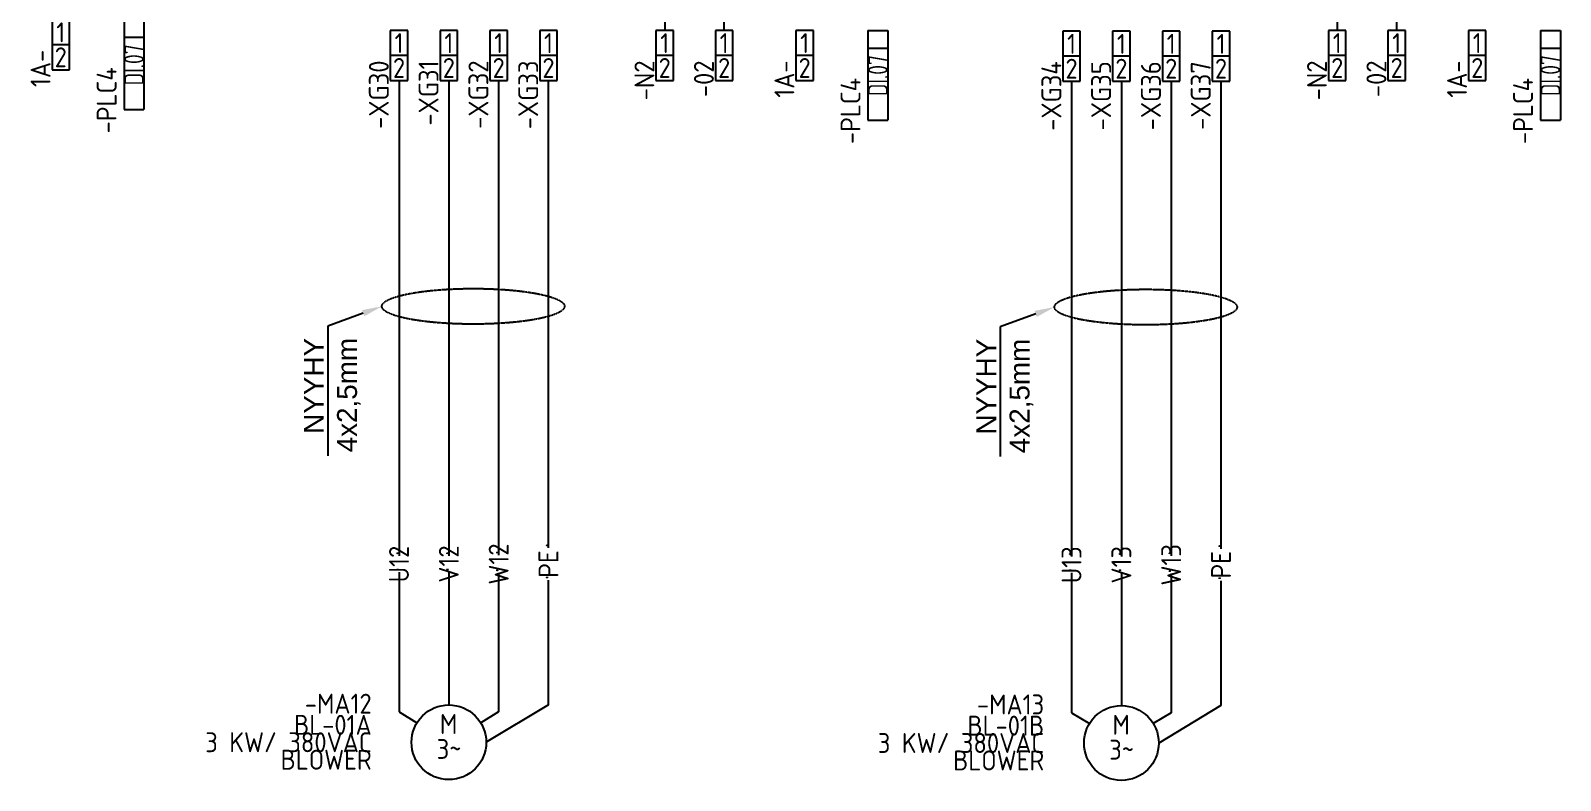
# Model space of a CAD drawing. Header units: millimetres. Extents: x 67033 to 212947, y 35102 to 335921.
# Drawn here: x 87257 to 89133, y 166122 to 167041 of the extents above; entities that cross this region are included whole.
import ezdxf
from ezdxf import colors
from ezdxf.entities.mleader import LeaderData, LeaderLine
from ezdxf.enums import TextEntityAlignment as Align
from ezdxf.math import Vec2, Vec3

# ---------------------------------------------------------------- set-up
doc = ezdxf.new("R2010")
doc.units = ezdxf.units.MM
doc.linetypes.add('DASHED', pattern=[0.75, 0.5, -0.25])
for name, color, linetype in [('DESC', 1, 'Continuous'), ('MISC', 2, 'Continuous'), ('RED_2.5mm^2', 1, 'Continuous'), ('SYMS', 7, 'Continuous'), ('TAGS', 51, 'Continuous'), ('TERMS', 4, 'Continuous')]:
    doc.layers.add(name, color=color, linetype=linetype)
doc.styles.get("Standard").update_dxf_attribs({"font": 'arial.ttf'})
doc.styles.add('WD_IEC', font='isocp2.shx', dxfattribs={"width": 0.9, "height": 4})

# ---------------------------------------------------------------- blocks, each defined once
blk = doc.blocks.new('PLCIOI1TV')
for p, q in [((-2, 9), (-2, -9)), ((-2, 9), (2, 9)), ((2, 9), (2, -9)), ((-2, 5.5), (2, 5.5)), ((-2, -9), (2, -9))]:
    blk.add_line(p, q)
at = {"style": 'WD_IEC', "width": 0.9}
blk.add_attdef('TERMDESC01', text='', height=2, rotation=90, dxfattribs=at).set_placement((2.25, 10), align=Align.TOP_LEFT)
at = {"style": 'WD_IEC', "width": 0.8}
for tag, height, p in [('TERM01', 2, (0, 7.25)), ('TAGA01', 2.5, (0, 0))]:
    blk.add_attdef(tag, text='', height=height, rotation=90, dxfattribs=at).set_placement(p, align=Align.MIDDLE)
for tag, p in [('INST', (-3.5, 6.5)), ('LOC', (-3.5, 3))]:
    blk.add_attdef(tag, text='', height=2.5, dxfattribs=at).set_placement(p, align=Align.RIGHT)
at = {"style": 'WD_IEC', "flags": 1}
blk.add_attdef('X2TERM01', text='', height=0.25, rotation=90, dxfattribs=at).set_placement((0, 9), align=Align.RIGHT)
at = {"style": 'WD_IEC', "width": 0.9}
blk.add_attdef('LINE1', text='', height=2.5, rotation=90, dxfattribs=at).set_placement((4.41, 1), align=Align.CENTER)
blk.add_attdef('LINE2', text='', height=2.5, rotation=90, dxfattribs=at).set_placement((5.02, 1), align=Align.TOP_CENTER)
at = {"style": 'WD_IEC'}
for tag, p in [('TAG1', (-3.5, -0.5)), ('XREF', (-3.5, -4.5))]:
    blk.add_attdef(tag, text='', height=2.5, dxfattribs=at).set_placement(p, align=Align.RIGHT)
at = {"linetype": 'Continuous', "style": 'WD_IEC', "flags": 9}
for tag, p in [('ASSYCODE', (-2.39, -1.18)), ('FAMILY', (-2.39, -7.68))]:
    blk.add_attdef(tag, text='', height=0.16, rotation=90, dxfattribs=at).set_placement(p, align=Align.CENTER)
at = {"style": 'WD_IEC'}
for tag, width, p in [('MFG', 0.8, (-7, -20)), ('DESC', 0.8, (-4, -20)), ('DESCA01', 0.9, (-0.5, -20)), ('DESCB01', 0.9, (2.5, -20)), ('DESCC01', 0.9, (5.5, -20)), ('DESCD01', 0.9, (8.5, -20)), ('DESCE01', 0.9, (11.5, -20)), ('CAT', 0.9, (-7, -27))]:
    blk.add_attdef(tag, text='', height=2.5, rotation=90, dxfattribs=dict(at, width=width)).set_placement(p, align=Align.RIGHT)
blk = doc.blocks.new('VSP1001')
for p, q in [((1.75, 5), (-1.75, 5)), ((-1.75, 5), (-1.75, -5)), ((1.75, -5), (1.75, 5)), ((1.75, 0), (-1.75, 0)), ((-1.75, -5), (1.75, -5))]:
    blk.add_line(p, q)
at = {"linetype": 'Continuous', "style": 'WD_IEC', "width": 0.9, "flags": 8}
blk.add_attdef('TERMDESC01', (-1, 6), '', height=2, rotation=90, dxfattribs=at)
blk.add_attdef('X2WIRE01', text='', height=2, rotation=90, dxfattribs=at).set_placement((1, 6), align=Align.TOP_LEFT)
at = {"style": 'WD_IEC'}
for tag, p in [('INST', (-4, 5)), ('LOC', (-4, 2)), ('TAG1', (-4, -1)), ('DESC1', (-4, -4.1)), ('DESC2', (-4, -7.85)), ('DESC3', (-4, -11.6))]:
    blk.add_attdef(tag, text='', height=2.5, dxfattribs=at).set_placement(p, align=Align.RIGHT)
for tag, p in [('TERM01', (0, 2.5)), ('TERM02', (0, -2.5))]:
    blk.add_attdef(tag, text='', height=2, dxfattribs=at).set_placement(p, align=Align.MIDDLE_CENTER)
at = {"style": 'WD_IEC', "width": 0.9, "flags": 1}
for tag, p in [('ACE_FLAG', (-0.5, 4.5)), ('X2TERM01', (0, 5)), ('CAT', (-0.96, 0.48)), ('MFG', (-0.88, 1.65)), ('ASSYCODE', (-1.03, -0.58)), ('FAMILY', (-1.03, -1.66)), ('X8TERM02', (0, -5))]:
    blk.add_attdef(tag, p, '', height=0.25, dxfattribs=at)
at = {"linetype": 'Continuous', "style": 'WD_IEC', "width": 0.9, "flags": 8}
blk.add_attdef('TERMDESC02', text='', height=2, rotation=90, dxfattribs=at).set_placement((-1, -6), align=Align.RIGHT)
blk.add_attdef('X8WIRE02', text='', height=2, rotation=90, dxfattribs=at).set_placement((1, -6), align=Align.TOP_RIGHT)
blk = doc.blocks.new('VMO14')
blk.add_line((20, 7.5), (7.5, 0))
blk.add_circle((0, 0), 7.5)
at = {"style": 'WD_IEC'}
blk.add_attdef('TERM02', (-0.81, 7.4), '', height=2, rotation=90, dxfattribs=at)
for tag, p in [('INST', (-15.5, 12.75)), ('LOC', (-15.5, 9.25)), ('TAG1', (-15.5, 5.75)), ('DESC1', (-15.5, 1.5)), ('DESC2', (-15.5, -2)), ('DESC3', (-15.5, -5.5)), ('RATING1', (-15.5, -9)), ('RATING2', (-15.5, -12.5)), ('RATING3', (-15.5, -16))]:
    blk.add_attdef(tag, text='', height=2.5, dxfattribs=at).set_placement(p, align=Align.RIGHT)
for tag, p in [('TERM04', (19, 10)), ('TERM01', (-7.47, 4.61)), ('TERM03', (9.66, 4.61))]:
    blk.add_attdef(tag, text='', height=2, rotation=90, dxfattribs=at).set_placement(p, align=Align.RIGHT)
at = {"style": 'WD_IEC', "flags": 1}
for tag, p, height in [('MFG', (22.75, 9), 1.5), ('X2TERM02', (0, 7.5), 0.32), ('X2TERM04', (20, 7.5), 0.32), ('CAT', (22.75, 6.5), 1.5), ('X0TERM01', (-6.4, 3.9), 0.32), ('X0TERM03', (6.4, 3.9), 0.32), ('X4LINK', (-7.5, 0), 0.32), ('X1LINK', (7.5, 0), 0.32), ('ASSYCODE', (1, -9), 1), ('FAMILY', (1, -10.5), 1), ('CATDESC', (1, -12), 1)]:
    blk.add_attdef(tag, p, '', height=height, dxfattribs=at)
at = {"style": 'WD_IEC'}
for tag, p in [('M', (-0.06, 1.67)), ('3~', (0.05, -3.33))]:
    blk.add_attdef(tag, text='', height=2.5, dxfattribs=at).set_placement(p, align=Align.CENTER)
at = {"lineweight": 15, "style": 'WD_IEC'}
blk.add_attdef('XREF', text='', height=2.5, dxfattribs=at).set_placement((-15.5, -19.5), align=Align.RIGHT)
blk = doc.blocks.new('VT0_LGENERIC')
at = {"style": 'WD_IEC'}
blk.add_attdef('COLOR', text='', height=2.5, rotation=90, dxfattribs=at).set_placement((0, 0), align=Align.MIDDLE_CENTER)
at = {"style": 'WD_IEC', "flags": 1}
for tag, p in [('X2TERM01', (0, 4)), ('X8TERM01', (0, -4))]:
    blk.add_attdef(tag, p, '', height=0.16, rotation=90, dxfattribs=at)
at = {"style": 'WD_IEC'}
for tag, p in [('X2_TINY_DOT_DONT_REMOVE', (0, 4)), ('X8_TINY_DOT_DONT_REMOVE', (0, -4))]:
    blk.add_attdef(tag, p, '', height=0.0001, rotation=90, dxfattribs=at)

msp = doc.modelspace()

# ---------------------------------------------------------------- linework, layer by layer
at = {"linetype": 'DASHED'}
for centre in [(87799.7, 166703.4), (88624.4, 166702.5)]:
    msp.add_ellipse(centre, major_axis=(-112, 0), ratio=0.194696, dxfattribs=at)
at = {"layer": 'RED_2.5mm^2', "color": 5}
for p, q in [((88034.5, 167213.1), (88034.5, 167041.4)), ((88859.2, 167213.1), (88859.2, 167041.4))]:
    msp.add_line(p, q, dxfattribs=at)
at = {"layer": 'RED_2.5mm^2'}
for p, q in [((88107.4, 167041.4), (88107.4, 167214.2)), ((88932.1, 167041.4), (88932.1, 167214.2)), ((87708.7, 166980.3), (87708.7, 166397.5)), ((87769.8, 166980.3), (87769.8, 166397.5)), ((87830.9, 166980.3), (87830.9, 166398.4)), ((88533.4, 166979.4), (88533.4, 166396.6)), ((88594.5, 166979.4), (88594.5, 166396.6)), ((88655.6, 166979.4), (88655.6, 166397.5)), ((87708.7, 166377.6), (87708.7, 166206.2)), ((87769.8, 166377.6), (87769.8, 166214.8)), ((87830.9, 166376.6), (87830.9, 166206.2)), ((88533.4, 166376.7), (88533.4, 166205.3)), ((88594.5, 166376.7), (88594.5, 166213.9)), ((88655.6, 166375.7), (88655.6, 166205.3)), ((87708.7, 166206.2), (87730.7, 166192.8)), ((87830.9, 166206.2), (87808.9, 166192.8)), ((88533.4, 166205.3), (88555.4, 166191.9)), ((88655.6, 166205.3), (88633.6, 166191.9))]:
    msp.add_line(p, q, dxfattribs=at)
at = {"layer": 'RED_2.5mm^2', "color": 2}
for p, q in [((87892, 166407.2), (87892, 166980.3)), ((88716.7, 166406.3), (88716.7, 166979.4)), ((87892, 166214.8), (87892, 166367.8)), ((88716.7, 166213.9), (88716.7, 166366.9))]:
    msp.add_line(p, q, dxfattribs=at)

# ---------------------------------------------------------------- block references
at = {"layer": 'SYMS'}
ref = msp.add_blockref('VSP1001', (87293.9, 167024), dxfattribs=dict(at, xscale=6.107617336975006, yscale=6.107617336975006, zscale=6.107617336975006))
ref.add_attrib('TAG1', '1A-', dxfattribs={"layer": 'TAGS', "height": 24.43, "rotation": 90, "style": 'WD_IEC'}).set_placement((87281.4, 167017.9), align=Align.RIGHT)
ref.add_attrib('TERM01', '1', dxfattribs={"layer": 'TERMS', "height": 24.4, "style": 'WD_IEC'}).set_placement((87293.9, 167039.3), align=Align.MIDDLE_CENTER)
ref.add_attrib('TERM02', '2', dxfattribs={"layer": 'TERMS', "height": 24.4, "style": 'WD_IEC'}).set_placement((87293.9, 167008.7), align=Align.MIDDLE_CENTER)
ref = msp.add_blockref('PLCIOI1TV', (87383.7, 166999.6), dxfattribs=dict(at, xscale=6.107617336975006, yscale=6.107617336975006, zscale=6.107617336975006))
ref.add_attrib('TAGA01', 'DI.07', dxfattribs={"layer": 'TAGS', "height": 24.43, "rotation": 90, "style": 'WD_IEC', "width": 0.8}).set_placement((87383.7, 166999.6), align=Align.MIDDLE)
ref.add_attrib('TAG1', '-PLC4', dxfattribs={"layer": 'TAGS', "height": 24.43, "rotation": 90, "style": 'WD_IEC'}).set_placement((87362.4, 166996.5), align=Align.RIGHT)
ref = msp.add_blockref('VSP1001', (87708.7, 167010.9), dxfattribs=dict(at, xscale=6.107617336975006, yscale=6.107617336975006, zscale=6.107617336975006))
ref.add_attrib('TAG1', '-XG30', dxfattribs={"layer": 'TAGS', "height": 24.43, "rotation": 90, "style": 'WD_IEC'}).set_placement((87696.2, 167004.8), align=Align.RIGHT)
ref.add_attrib('TERM01', '1', dxfattribs={"layer": 'TERMS', "height": 24.4, "style": 'WD_IEC'}).set_placement((87708.7, 167026.1), align=Align.MIDDLE_CENTER)
ref.add_attrib('TERM02', '2', dxfattribs={"layer": 'TERMS', "height": 24.4, "style": 'WD_IEC'}).set_placement((87708.7, 166995.6), align=Align.MIDDLE_CENTER)
ref = msp.add_blockref('VSP1001', (87769.8, 167010.9), dxfattribs=dict(at, xscale=6.107617336975006, yscale=6.107617336975006, zscale=6.107617336975006))
ref.add_attrib('TAG1', '-XG31', dxfattribs={"layer": 'TAGS', "height": 24.43, "rotation": 90, "style": 'WD_IEC'}).set_placement((87757.2, 167004.8), align=Align.RIGHT)
ref.add_attrib('TERM01', '1', dxfattribs={"layer": 'TERMS', "height": 24.4, "style": 'WD_IEC'}).set_placement((87769.8, 167026.1), align=Align.MIDDLE_CENTER)
ref.add_attrib('TERM02', '2', dxfattribs={"layer": 'TERMS', "height": 24.4, "style": 'WD_IEC'}).set_placement((87769.8, 166995.6), align=Align.MIDDLE_CENTER)
ref = msp.add_blockref('VSP1001', (87830.9, 167010.9), dxfattribs=dict(at, xscale=6.107617336975006, yscale=6.107617336975006, zscale=6.107617336975006))
ref.add_attrib('TAG1', '-XG32', dxfattribs={"layer": 'TAGS', "height": 24.43, "rotation": 90, "style": 'WD_IEC'}).set_placement((87818.3, 167004.8), align=Align.RIGHT)
ref.add_attrib('TERM01', '1', dxfattribs={"layer": 'TERMS', "height": 24.4, "style": 'WD_IEC'}).set_placement((87830.9, 167026.1), align=Align.MIDDLE_CENTER)
ref.add_attrib('TERM02', '2', dxfattribs={"layer": 'TERMS', "height": 24.4, "style": 'WD_IEC'}).set_placement((87830.9, 166995.6), align=Align.MIDDLE_CENTER)
ref = msp.add_blockref('VSP1001', (87892, 167010.9), dxfattribs=dict(at, xscale=6.107617336975006, yscale=6.107617336975006, zscale=6.107617336975006))
ref.add_attrib('TAG1', '-XG33', dxfattribs={"layer": 'TAGS', "height": 24.43, "rotation": 90, "style": 'WD_IEC'}).set_placement((87879.4, 167004.8), align=Align.RIGHT)
ref.add_attrib('TERM01', '1', dxfattribs={"layer": 'TERMS', "height": 24.4, "style": 'WD_IEC'}).set_placement((87892, 167026.1), align=Align.MIDDLE_CENTER)
ref.add_attrib('TERM02', '2', dxfattribs={"layer": 'TERMS', "height": 24.4, "style": 'WD_IEC'}).set_placement((87892, 166995.6), align=Align.MIDDLE_CENTER)
ref = msp.add_blockref('VSP1001', (88034.5, 167010.9), dxfattribs=dict(at, xscale=6.107617336975006, yscale=6.107617336975006, zscale=6.107617336975006))
ref.add_attrib('TAG1', '-N2', dxfattribs={"layer": 'TAGS', "height": 24.43, "rotation": 90, "style": 'WD_IEC'}).set_placement((88021.9, 167004.8), align=Align.RIGHT)
ref.add_attrib('TERM01', '1', dxfattribs={"layer": 'TERMS', "height": 24.4, "style": 'WD_IEC'}).set_placement((88034.5, 167026.1), align=Align.MIDDLE_CENTER)
ref.add_attrib('TERM02', '2', dxfattribs={"layer": 'TERMS', "height": 24.4, "style": 'WD_IEC'}).set_placement((88034.5, 166995.6), align=Align.MIDDLE_CENTER)
ref = msp.add_blockref('VSP1001', (88107.4, 167010.9), dxfattribs=dict(at, xscale=6.107617336975006, yscale=6.107617336975006, zscale=6.107617336975006))
ref.add_attrib('TAG1', '-02', dxfattribs={"layer": 'TAGS', "height": 24.43, "rotation": 90, "style": 'WD_IEC'}).set_placement((88094.8, 167004.8), align=Align.RIGHT)
ref.add_attrib('TERM01', '1', dxfattribs={"layer": 'TERMS', "height": 24.4, "style": 'WD_IEC'}).set_placement((88107.4, 167026.1), align=Align.MIDDLE_CENTER)
ref.add_attrib('TERM02', '2', dxfattribs={"layer": 'TERMS', "height": 24.4, "style": 'WD_IEC'}).set_placement((88107.4, 166995.6), align=Align.MIDDLE_CENTER)
ref = msp.add_blockref('VSP1001', (88206.1, 167010.9), dxfattribs=dict(at, xscale=6.107617336975006, yscale=6.107617336975006, zscale=6.107617336975006))
ref.add_attrib('TAG1', '1A-', dxfattribs={"layer": 'TAGS', "height": 24.43, "rotation": 90, "style": 'WD_IEC'}).set_placement((88193.5, 167004.8), align=Align.RIGHT)
ref.add_attrib('TERM01', '1', dxfattribs={"layer": 'TERMS', "height": 24.4, "style": 'WD_IEC'}).set_placement((88206.1, 167026.1), align=Align.MIDDLE_CENTER)
ref.add_attrib('TERM02', '2', dxfattribs={"layer": 'TERMS', "height": 24.4, "style": 'WD_IEC'}).set_placement((88206.1, 166995.6), align=Align.MIDDLE_CENTER)
ref = msp.add_blockref('PLCIOI1TV', (88295.9, 166986.4), dxfattribs=dict(at, xscale=6.107617336975006, yscale=6.107617336975006, zscale=6.107617336975006))
ref.add_attrib('TAGA01', 'DI.07', dxfattribs={"layer": 'TAGS', "height": 24.43, "rotation": 90, "style": 'WD_IEC', "width": 0.8}).set_placement((88295.9, 166986.4), align=Align.MIDDLE)
ref.add_attrib('TAG1', '-PLC4', dxfattribs={"layer": 'TAGS', "height": 24.43, "rotation": 90, "style": 'WD_IEC'}).set_placement((88274.6, 166983.4), align=Align.RIGHT)
ref = msp.add_blockref('VSP1001', (88533.4, 167010), dxfattribs=dict(at, xscale=6.107617336975006, yscale=6.107617336975006, zscale=6.107617336975006))
ref.add_attrib('TAG1', '-XG34', dxfattribs={"layer": 'TAGS', "height": 24.43, "rotation": 90, "style": 'WD_IEC'}).set_placement((88520.9, 167003.9), align=Align.RIGHT)
ref.add_attrib('TERM01', '1', dxfattribs={"layer": 'TERMS', "height": 24.4, "style": 'WD_IEC'}).set_placement((88533.4, 167025.2), align=Align.MIDDLE_CENTER)
ref.add_attrib('TERM02', '2', dxfattribs={"layer": 'TERMS', "height": 24.4, "style": 'WD_IEC'}).set_placement((88533.4, 166994.7), align=Align.MIDDLE_CENTER)
ref = msp.add_blockref('VSP1001', (88594.5, 167010), dxfattribs=dict(at, xscale=6.107617336975006, yscale=6.107617336975006, zscale=6.107617336975006))
ref.add_attrib('TAG1', '-XG35', dxfattribs={"layer": 'TAGS', "height": 24.43, "rotation": 90, "style": 'WD_IEC'}).set_placement((88581.9, 167003.9), align=Align.RIGHT)
ref.add_attrib('TERM01', '1', dxfattribs={"layer": 'TERMS', "height": 24.4, "style": 'WD_IEC'}).set_placement((88594.5, 167025.2), align=Align.MIDDLE_CENTER)
ref.add_attrib('TERM02', '2', dxfattribs={"layer": 'TERMS', "height": 24.4, "style": 'WD_IEC'}).set_placement((88594.5, 166994.7), align=Align.MIDDLE_CENTER)
ref = msp.add_blockref('VSP1001', (88655.6, 167010), dxfattribs=dict(at, xscale=6.107617336975006, yscale=6.107617336975006, zscale=6.107617336975006))
ref.add_attrib('TAG1', '-XG36', dxfattribs={"layer": 'TAGS', "height": 24.43, "rotation": 90, "style": 'WD_IEC'}).set_placement((88643, 167003.9), align=Align.RIGHT)
ref.add_attrib('TERM01', '1', dxfattribs={"layer": 'TERMS', "height": 24.4, "style": 'WD_IEC'}).set_placement((88655.6, 167025.2), align=Align.MIDDLE_CENTER)
ref.add_attrib('TERM02', '2', dxfattribs={"layer": 'TERMS', "height": 24.4, "style": 'WD_IEC'}).set_placement((88655.6, 166994.7), align=Align.MIDDLE_CENTER)
ref = msp.add_blockref('VSP1001', (88716.7, 167010), dxfattribs=dict(at, xscale=6.107617336975006, yscale=6.107617336975006, zscale=6.107617336975006))
ref.add_attrib('TAG1', '-XG37', dxfattribs={"layer": 'TAGS', "height": 24.43, "rotation": 90, "style": 'WD_IEC'}).set_placement((88704.1, 167003.9), align=Align.RIGHT)
ref.add_attrib('TERM01', '1', dxfattribs={"layer": 'TERMS', "height": 24.4, "style": 'WD_IEC'}).set_placement((88716.7, 167025.2), align=Align.MIDDLE_CENTER)
ref.add_attrib('TERM02', '2', dxfattribs={"layer": 'TERMS', "height": 24.4, "style": 'WD_IEC'}).set_placement((88716.7, 166994.7), align=Align.MIDDLE_CENTER)
ref = msp.add_blockref('VSP1001', (88859.2, 167010.9), dxfattribs=dict(at, xscale=6.107617336975006, yscale=6.107617336975006, zscale=6.107617336975006))
ref.add_attrib('TAG1', '-N2', dxfattribs={"layer": 'TAGS', "height": 24.43, "rotation": 90, "style": 'WD_IEC'}).set_placement((88846.6, 167004.8), align=Align.RIGHT)
ref.add_attrib('TERM01', '1', dxfattribs={"layer": 'TERMS', "height": 24.4, "style": 'WD_IEC'}).set_placement((88859.2, 167026.1), align=Align.MIDDLE_CENTER)
ref.add_attrib('TERM02', '2', dxfattribs={"layer": 'TERMS', "height": 24.4, "style": 'WD_IEC'}).set_placement((88859.2, 166995.6), align=Align.MIDDLE_CENTER)
ref = msp.add_blockref('VSP1001', (88932.1, 167010.9), dxfattribs=dict(at, xscale=6.107617336975006, yscale=6.107617336975006, zscale=6.107617336975006))
ref.add_attrib('TAG1', '-02', dxfattribs={"layer": 'TAGS', "height": 24.43, "rotation": 90, "style": 'WD_IEC'}).set_placement((88919.5, 167004.8), align=Align.RIGHT)
ref.add_attrib('TERM01', '1', dxfattribs={"layer": 'TERMS', "height": 24.4, "style": 'WD_IEC'}).set_placement((88932.1, 167026.1), align=Align.MIDDLE_CENTER)
ref.add_attrib('TERM02', '2', dxfattribs={"layer": 'TERMS', "height": 24.4, "style": 'WD_IEC'}).set_placement((88932.1, 166995.6), align=Align.MIDDLE_CENTER)
ref = msp.add_blockref('VSP1001', (89030.9, 167010.9), dxfattribs=dict(at, xscale=6.107617336975006, yscale=6.107617336975006, zscale=6.107617336975006))
ref.add_attrib('TAG1', '1A-', dxfattribs={"layer": 'TAGS', "height": 24.43, "rotation": 90, "style": 'WD_IEC'}).set_placement((89018.3, 167004.8), align=Align.RIGHT)
ref.add_attrib('TERM01', '1', dxfattribs={"layer": 'TERMS', "height": 24.4, "style": 'WD_IEC'}).set_placement((89030.9, 167026.1), align=Align.MIDDLE_CENTER)
ref.add_attrib('TERM02', '2', dxfattribs={"layer": 'TERMS', "height": 24.4, "style": 'WD_IEC'}).set_placement((89030.9, 166995.6), align=Align.MIDDLE_CENTER)
ref = msp.add_blockref('PLCIOI1TV', (89120.7, 166986.4), dxfattribs=dict(at, xscale=6.107617336975006, yscale=6.107617336975006, zscale=6.107617336975006))
ref.add_attrib('TAGA01', 'DI.07', dxfattribs={"layer": 'TAGS', "height": 24.43, "rotation": 90, "style": 'WD_IEC', "width": 0.8}).set_placement((89120.7, 166986.4), align=Align.MIDDLE)
ref.add_attrib('TAG1', '-PLC4', dxfattribs={"layer": 'TAGS', "height": 24.43, "rotation": 90, "style": 'WD_IEC'}).set_placement((89099.3, 166983.4), align=Align.RIGHT)
ref = msp.add_blockref('VT0_LGENERIC', (87708.7, 166387.5), dxfattribs=dict(at, xscale=6.107617336975006, yscale=6.107617336975006, zscale=6.107617336975006))
ref.add_attrib('X8_TINY_DOT_DONT_REMOVE', '.', (87708.7, 166377.6), dxfattribs={"layer": 'MISC', "height": 24.4, "rotation": 90, "style": 'WD_IEC'})
ref.add_attrib('X2_TINY_DOT_DONT_REMOVE', '.', (87708.7, 166397.5), dxfattribs={"layer": 'MISC', "height": 24.4, "rotation": 90, "style": 'WD_IEC'})
ref.add_attrib('COLOR', 'U12', dxfattribs={"layer": 'MISC', "height": 24.43, "rotation": 90, "style": 'WD_IEC'}).set_placement((87708.7, 166387.5), align=Align.MIDDLE_CENTER)
ref = msp.add_blockref('VT0_LGENERIC', (87769.8, 166387.5), dxfattribs=dict(at, xscale=6.107617336975006, yscale=6.107617336975006, zscale=6.107617336975006))
ref.add_attrib('X8_TINY_DOT_DONT_REMOVE', '.', (87769.8, 166377.6), dxfattribs={"layer": 'MISC', "height": 24.4, "rotation": 90, "style": 'WD_IEC'})
ref.add_attrib('X2_TINY_DOT_DONT_REMOVE', '.', (87769.8, 166397.5), dxfattribs={"layer": 'MISC', "height": 24.4, "rotation": 90, "style": 'WD_IEC'})
ref.add_attrib('COLOR', 'V12', dxfattribs={"layer": 'MISC', "height": 24.43, "rotation": 90, "style": 'WD_IEC'}).set_placement((87769.8, 166387.5), align=Align.MIDDLE_CENTER)
ref = msp.add_blockref('VT0_LGENERIC', (87830.9, 166387.5), dxfattribs=dict(at, xscale=6.107617336975006, yscale=6.107617336975006, zscale=6.107617336975006))
ref.add_attrib('X8_TINY_DOT_DONT_REMOVE', '.', (87830.9, 166376.6), dxfattribs={"layer": 'MISC', "height": 24.4, "rotation": 90, "style": 'WD_IEC'})
ref.add_attrib('X2_TINY_DOT_DONT_REMOVE', '.', (87830.9, 166398.4), dxfattribs={"layer": 'MISC', "height": 24.4, "rotation": 90, "style": 'WD_IEC'})
ref.add_attrib('COLOR', 'W12', dxfattribs={"layer": 'MISC', "height": 24.43, "rotation": 90, "style": 'WD_IEC'}).set_placement((87830.9, 166387.5), align=Align.MIDDLE_CENTER)
ref = msp.add_blockref('VT0_LGENERIC', (87892, 166387.5), dxfattribs=dict(at, xscale=6.107617336975006, yscale=6.107617336975006, zscale=6.107617336975006))
ref.add_attrib('X8_TINY_DOT_DONT_REMOVE', '.', (87892, 166367.8), dxfattribs={"layer": 'MISC', "height": 24.4, "rotation": 90, "style": 'WD_IEC'})
ref.add_attrib('X2_TINY_DOT_DONT_REMOVE', '.', (87892, 166407.2), dxfattribs={"layer": 'MISC', "height": 24.4, "rotation": 90, "style": 'WD_IEC'})
ref.add_attrib('COLOR', 'PE', dxfattribs={"layer": 'MISC', "height": 24.43, "rotation": 90, "style": 'WD_IEC'}).set_placement((87892, 166387.5), align=Align.MIDDLE_CENTER)
ref = msp.add_blockref('VT0_LGENERIC', (88533.4, 166386.6), dxfattribs=dict(at, xscale=6.107617336975006, yscale=6.107617336975006, zscale=6.107617336975006))
ref.add_attrib('X8_TINY_DOT_DONT_REMOVE', '.', (88533.4, 166376.7), dxfattribs={"layer": 'MISC', "height": 24.4, "rotation": 90, "style": 'WD_IEC'})
ref.add_attrib('X2_TINY_DOT_DONT_REMOVE', '.', (88533.4, 166396.6), dxfattribs={"layer": 'MISC', "height": 24.4, "rotation": 90, "style": 'WD_IEC'})
ref.add_attrib('COLOR', 'U13', dxfattribs={"layer": 'MISC', "height": 24.43, "rotation": 90, "style": 'WD_IEC'}).set_placement((88533.4, 166386.6), align=Align.MIDDLE_CENTER)
ref = msp.add_blockref('VT0_LGENERIC', (88594.5, 166386.6), dxfattribs=dict(at, xscale=6.107617336975006, yscale=6.107617336975006, zscale=6.107617336975006))
ref.add_attrib('X8_TINY_DOT_DONT_REMOVE', '.', (88594.5, 166376.7), dxfattribs={"layer": 'MISC', "height": 24.4, "rotation": 90, "style": 'WD_IEC'})
ref.add_attrib('X2_TINY_DOT_DONT_REMOVE', '.', (88594.5, 166396.6), dxfattribs={"layer": 'MISC', "height": 24.4, "rotation": 90, "style": 'WD_IEC'})
ref.add_attrib('COLOR', 'V13', dxfattribs={"layer": 'MISC', "height": 24.43, "rotation": 90, "style": 'WD_IEC'}).set_placement((88594.5, 166386.6), align=Align.MIDDLE_CENTER)
ref = msp.add_blockref('VT0_LGENERIC', (88655.6, 166386.6), dxfattribs=dict(at, xscale=6.107617336975006, yscale=6.107617336975006, zscale=6.107617336975006))
ref.add_attrib('X8_TINY_DOT_DONT_REMOVE', '.', (88655.6, 166375.7), dxfattribs={"layer": 'MISC', "height": 24.4, "rotation": 90, "style": 'WD_IEC'})
ref.add_attrib('X2_TINY_DOT_DONT_REMOVE', '.', (88655.6, 166397.5), dxfattribs={"layer": 'MISC', "height": 24.4, "rotation": 90, "style": 'WD_IEC'})
ref.add_attrib('COLOR', 'W13', dxfattribs={"layer": 'MISC', "height": 24.43, "rotation": 90, "style": 'WD_IEC'}).set_placement((88655.6, 166386.6), align=Align.MIDDLE_CENTER)
ref = msp.add_blockref('VT0_LGENERIC', (88716.7, 166386.6), dxfattribs=dict(at, xscale=6.107617336975006, yscale=6.107617336975006, zscale=6.107617336975006))
ref.add_attrib('X8_TINY_DOT_DONT_REMOVE', '.', (88716.7, 166366.9), dxfattribs={"layer": 'MISC', "height": 24.4, "rotation": 90, "style": 'WD_IEC'})
ref.add_attrib('X2_TINY_DOT_DONT_REMOVE', '.', (88716.7, 166406.3), dxfattribs={"layer": 'MISC', "height": 24.4, "rotation": 90, "style": 'WD_IEC'})
ref.add_attrib('COLOR', 'PE', dxfattribs={"layer": 'MISC', "height": 24.43, "rotation": 90, "style": 'WD_IEC'}).set_placement((88716.7, 166386.6), align=Align.MIDDLE_CENTER)
ref = msp.add_blockref('VMO14', (87769.8, 166169), dxfattribs=dict(at, xscale=6.107617336975006, yscale=6.107617336975006, zscale=6.107617336975006))
ref.add_attrib('M', 'M', dxfattribs={"layer": 'MISC', "height": 24.4, "style": 'WD_IEC'}).set_placement((87769.5, 166179.2), align=Align.CENTER)
ref.add_attrib('3~', '3~', dxfattribs={"layer": 'MISC', "height": 24.43, "style": 'WD_IEC'}).set_placement((87770.1, 166148.6), align=Align.CENTER)
ref.add_attrib('DESC3', 'BLOWER', dxfattribs={"layer": 'DESC', "height": 24.43, "style": 'WD_IEC'}).set_placement((87675.2, 166135.4), align=Align.RIGHT)
ref.add_attrib('DESC2', '3 KW/ 380VAC', dxfattribs={"layer": 'DESC', "height": 24.43, "style": 'WD_IEC'}).set_placement((87675.2, 166156.8), align=Align.RIGHT)
ref.add_attrib('DESC1', 'BL-01A', dxfattribs={"layer": 'DESC', "height": 24.43, "style": 'WD_IEC'}).set_placement((87675.2, 166178.2), align=Align.RIGHT)
ref.add_attrib('TAG1', '-MA12', dxfattribs={"layer": 'TAGS', "height": 24.43, "style": 'WD_IEC'}).set_placement((87675.2, 166204.1), align=Align.RIGHT)
ref = msp.add_blockref('VMO14', (88594.5, 166168.1), dxfattribs=dict(at, xscale=6.107617336975006, yscale=6.107617336975006, zscale=6.107617336975006))
ref.add_attrib('M', 'M', dxfattribs={"layer": 'MISC', "height": 24.4, "style": 'WD_IEC'}).set_placement((88594.2, 166178.3), align=Align.CENTER)
ref.add_attrib('3~', '3~', dxfattribs={"layer": 'MISC', "height": 24.43, "style": 'WD_IEC'}).set_placement((88594.8, 166147.7), align=Align.CENTER)
ref.add_attrib('DESC3', 'BLOWER', dxfattribs={"layer": 'DESC', "height": 24.43, "style": 'WD_IEC'}).set_placement((88499.9, 166134.5), align=Align.RIGHT)
ref.add_attrib('DESC2', '3 KW/ 380VAC', dxfattribs={"layer": 'DESC', "height": 24.43, "style": 'WD_IEC'}).set_placement((88499.9, 166155.9), align=Align.RIGHT)
ref.add_attrib('DESC1', 'BL-01B', dxfattribs={"layer": 'DESC', "height": 24.43, "style": 'WD_IEC'}).set_placement((88499.9, 166177.2), align=Align.RIGHT)
ref.add_attrib('TAG1', '-MA13', dxfattribs={"layer": 'TAGS', "height": 24.43, "style": 'WD_IEC'}).set_placement((88499.9, 166203.2), align=Align.RIGHT)

# ---------------------------------------------------------------- leaders
ml = msp.add_multileader_mtext('Standard')
ml.set_content('NYYHY^J4x2,5mm', color=256)
ml.set_leader_properties()
ml.build(insert=Vec2(0, 0))
ml.multileader.update_dxf_attribs({"text_right_attachment_type": 6, "dogleg_length": 0.36, "arrow_head_size": 24.4})
ctx = ml.context
ctx.base_point, ctx.char_height, ctx.arrow_head_size, ctx.landing_gap_size, ctx.plane_origin, ctx.plane_x_axis, ctx.plane_y_axis = Vec3(87606.6, 166514.7), 24.43, 24.4, 12.2, Vec3(87687.7, 166703.4), Vec3(0, 1), Vec3(-1, 0)
ctx.right_attachment, ctx.text_align_type = 6, 2
notes = []
notes.append((ctx, [(0, (1, 1, 0), (87621.3, 166679.1), (0, -1), 2.2, [(0, [(87687.7, 166703.4)], 0, [])])]))
ctx.mtext.insert, ctx.mtext.text_direction, ctx.mtext.rotation, ctx.mtext.alignment, ctx.mtext.flow_direction = Vec3(87592, 166664.7), Vec3(0, 1), 1.570796, 3, 5
ml = msp.add_multileader_mtext('Standard')
ml.set_content('NYYHY^J4x2,5mm', color=256)
ml.set_leader_properties()
ml.build(insert=Vec2(0, 0))
ml.multileader.update_dxf_attribs({"text_right_attachment_type": 6, "dogleg_length": 0.36, "arrow_head_size": 24.4})
ctx = ml.context
ctx.base_point, ctx.char_height, ctx.arrow_head_size, ctx.landing_gap_size, ctx.plane_origin, ctx.plane_x_axis, ctx.plane_y_axis = Vec3(88431.3, 166513.8), 24.43, 24.4, 12.2, Vec3(88512.4, 166702.5), Vec3(0, 1), Vec3(-1, 0)
ctx.right_attachment, ctx.text_align_type = 6, 2
notes.append((ctx, [(0, (1, 1, 0), (88446, 166678.2), (0, -1), 2.2, [(0, [(88512.4, 166702.5)], 0, [])])]))
ctx.mtext.insert, ctx.mtext.text_direction, ctx.mtext.rotation, ctx.mtext.alignment, ctx.mtext.flow_direction = Vec3(88416.7, 166663.7), Vec3(0, 1), 1.570796, 3, 5
for ctx, leaders in notes:
    for number, flags, end, landing, length, lines in leaders:
        leader = LeaderData()
        leader.index, (leader.has_last_leader_line, leader.has_dogleg_vector, leader.attachment_direction) = number, flags
        leader.last_leader_point, leader.dogleg_vector, leader.dogleg_length = Vec3(end), Vec3(landing), length
        for number, points, colour, breaks in lines:
            line = LeaderLine()
            line.index, line.vertices, line.color, line.breaks = number, Vec3.list(points), colors.encode_raw_color(colour), breaks
            leader.lines.append(line)
        ctx.leaders.append(leader)

doc.saveas('drawing.dxf')
